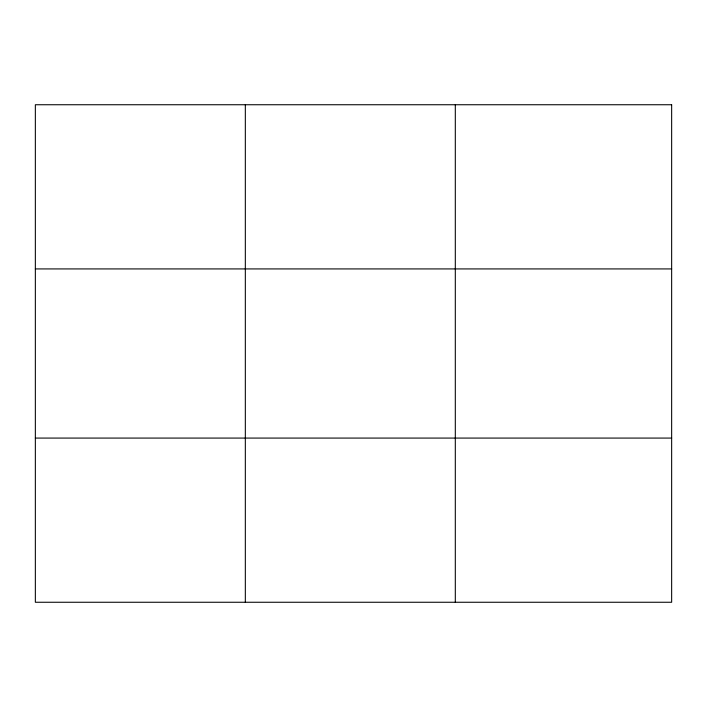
<?xml version="1.0" encoding="UTF-8"?>
<svg xmlns="http://www.w3.org/2000/svg" width="707" height="707" viewBox="0 0 707 707"><rect width="100%" height="100%" fill="white"/><g stroke="black" fill="none" stroke-linecap="round" stroke-linejoin="round"><path stroke-width="1.06" d="M245.329 602.258L245.329 104.742M455.308 602.258L455.308 104.742M35.35 268.925L671.65 268.925M35.35 438.075L671.65 438.075M671.65 104.742L35.35 104.742L35.35 602.258L671.65 602.258L671.65 104.742"/></g></svg>
